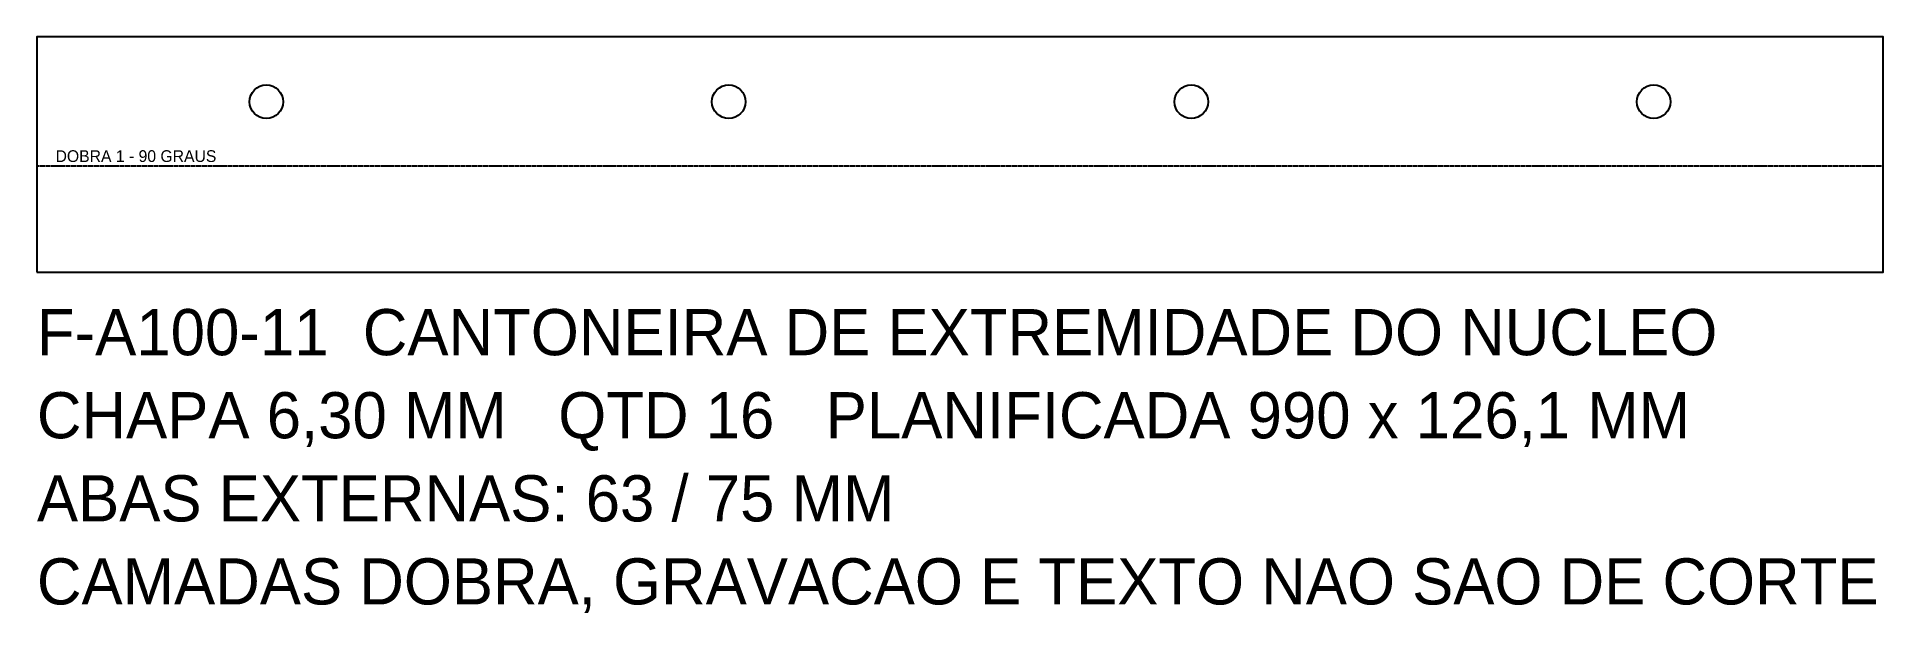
# Model space of a CAD drawing. Header units: millimetres. Extents: x 0 to 990, y -183 to 126.
import ezdxf

# ---------------------------------------------------------------- set-up
doc = ezdxf.new("R2010")
doc.units = ezdxf.units.MM
doc.linetypes.add('DASHED', pattern=[1.524, 1.27, -0.254])
for name, color, linetype in [('CORTE', 7, 'CONTINUOUS'), ('DOBRA', 2, 'DASHED'), ('TEXTO', 3, 'CONTINUOUS')]:
    doc.layers.add(name, color=color, linetype=linetype)

msp = doc.modelspace()

# ---------------------------------------------------------------- linework, layer by layer
at = {"layer": 'CORTE'}
msp.add_lwpolyline([(0, 0), (990, 0), (990, 126.12), (0, 126.12)], close=True, dxfattribs=at)
for centre in [(123, 91.37), (371, 91.37), (619, 91.37), (867, 91.37)]:
    msp.add_circle(centre, 9, dxfattribs=at)
at = {"layer": 'DOBRA'}
msp.add_line((0, 57.06), (990, 57.06), dxfattribs=at)

# ---------------------------------------------------------------- texts
at = {"layer": 'TEXTO'}
for s, height, p in [('DOBRA 1 - 90 GRAUS', 6.3061, (10, 59.06)), ('F-A100-11  CANTONEIRA DE EXTREMIDADE DO NUCLEO', 24.75, (0, -44.55)), ('CHAPA 6,30 MM   QTD 16   PLANIFICADA 990 x 126,1 MM', 24.75, (0, -89.1)), ('ABAS EXTERNAS: 63 / 75 MM', 24.75, (0, -133.65)), ('CAMADAS DOBRA, GRAVACAO E TEXTO NAO SAO DE CORTE', 24.75, (0, -178.2))]:
    msp.add_text(s, height=height, dxfattribs=at).set_placement(p)

doc.saveas('drawing.dxf')
